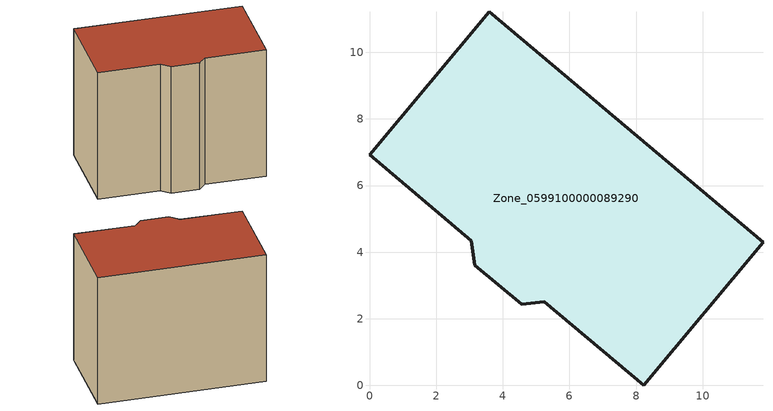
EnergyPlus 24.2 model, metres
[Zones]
Zone_0599100000089290
 floor ground (C_G): 3.06,4.35 0,6.92 3.59,11.22 11.81,4.29 8.23,0 5.25,2.52 4.57,2.44 3.15,3.61 z0
 wall outside (C_F): 4.57,2.44 5.25,2.52 8.23,0 11.81,4.29 3.59,11.22 0,6.92 3.06,4.35 3.15,3.61 4.57,2.44 z0:9.02
 roof outside (C_R): 11.81,4.29 3.59,11.22 0,6.92 3.06,4.35 3.15,3.61 4.57,2.44 5.25,2.52 8.23,0 z9.02
[BUILDING]
Pand.0599100000089290: North Axis=0; Terrain=City; Loads Convergence Tolerance Value=0.04; Temperature Convergence Tolerance Value=0.4; Solar Distribution=FullExterior; Maximum Number of Warmup Days=25; Minimum Number of Warmup Days=1
[Site:Location]
Rotterdam.The.Hague.AP_ZH_NLD Design_Conditions: Latitude=51.96; Longitude=4.45; Time Zone=1; Elevation=-4.5
[SITE:GROUNDTEMPERATURE:BUILDINGSURFACE]
18, 18, 18, 18, 18, 18, 18, 18, 18, 18, 18, 18
[MATERIAL] Thermal Absorptance=0.9; Solar Absorptance=0.7; Visible Absorptance=0.7
Name | Roughness | Thickness | Conductivity | Density | Specific Heat
G.TI.1946 | MediumSmooth | 0.15 | 1 | 540 | 1210
F.TI.1946 | Rough | 0.3 | 0.857143 | 1920 | 840
R.TI.1946 | MediumRough | 0.2 | 0.1 | 1500 | 1000
[CONSTRUCTION]
C_G: G.TI.1946
C_F: F.TI.1946
C_R: R.TI.1946
[ZONE]
Zone_0599100000089290: Type=1; Multiplier=1; Ceiling Height=Autocalculate; Volume=Autocalculate; Floor Area=autocalculate; Part of Total Floor Area=Yes
[ZONEINFILTRATION:DESIGNFLOWRATE]
Infil_Zone_0599100000089290: Zone or ZoneList or Space or SpaceList=Zone_0599100000089290; Schedule=AlwaysOn; Design Flow Rate Calculation Method=Flow/Area; Flow Rate per Floor Area=0.003; Constant Term Coefficient=1; Temperature Term Coefficient=0; Velocity Term Coefficient=0; Velocity Squared Term Coefficient=0
[HVACTEMPLATE:ZONE:IDEALLOADSAIRSYSTEM]
Zone_0599100000089290: Maximum Heating Supply Air Temperature=50; Minimum Cooling Supply Air Temperature=13; Maximum Heating Supply Air Humidity Ratio=0.0156; Minimum Cooling Supply Air Humidity Ratio=0.0077; Heating Limit=NoLimit; Cooling Limit=NoLimit; Dehumidification Control Type=ConstantSensibleHeatRatio; Cooling Sensible Heat Ratio=0.7; Dehumidification Setpoint=60; Humidification Control Type=None; Humidification Setpoint=30; Outdoor Air Method=None; Outdoor Air Flow Rate per Person=0.00944; Outdoor Air Flow Rate per Zone Floor Area=0; Outdoor Air Flow Rate per Zone=0; Demand Controlled Ventilation Type=None; Outdoor Air Economizer Type=NoEconomizer; Heat Recovery Type=None; Sensible Heat Recovery Effectiveness=0.7; Latent Heat Recovery Effectiveness=0.65
[ZONECONTROL:THERMOSTAT]
ThermostatControl_Zone_0599100000089290: Zone or ZoneList=Zone_0599100000089290; Control Type Schedule=DualSetpointControlType; Control 1=Thermostat_Zone_0599100000089290; Temperature Difference Between Cutout And Setpoint=0
[THERMOSTATSETPOINT:DUALSETPOINT]
Thermostat_Zone_0599100000089290: Heating Setpoint Temperature Schedule=HeatingSetpoint_Zone_0599100000089290; Cooling Setpoint Temperature Schedule=CoolingSetpoint_Zone_0599100000089290
[SCHEDULE:COMPACT]
HeatingSetpoint_Zone_0599100000089290: Through: 12/31, For: AllDays, Until: 24:00, 21
CoolingSetpoint_Zone_0599100000089290: Through: 12/31, For: AllDays, Until: 24:00, 24
DualSetpointControlType: Through: 12/31, For: AllDays, Until: 24:00, 4
AlwaysOn: Through: 12/31, For: AllDays, Until: 24:00, 1
